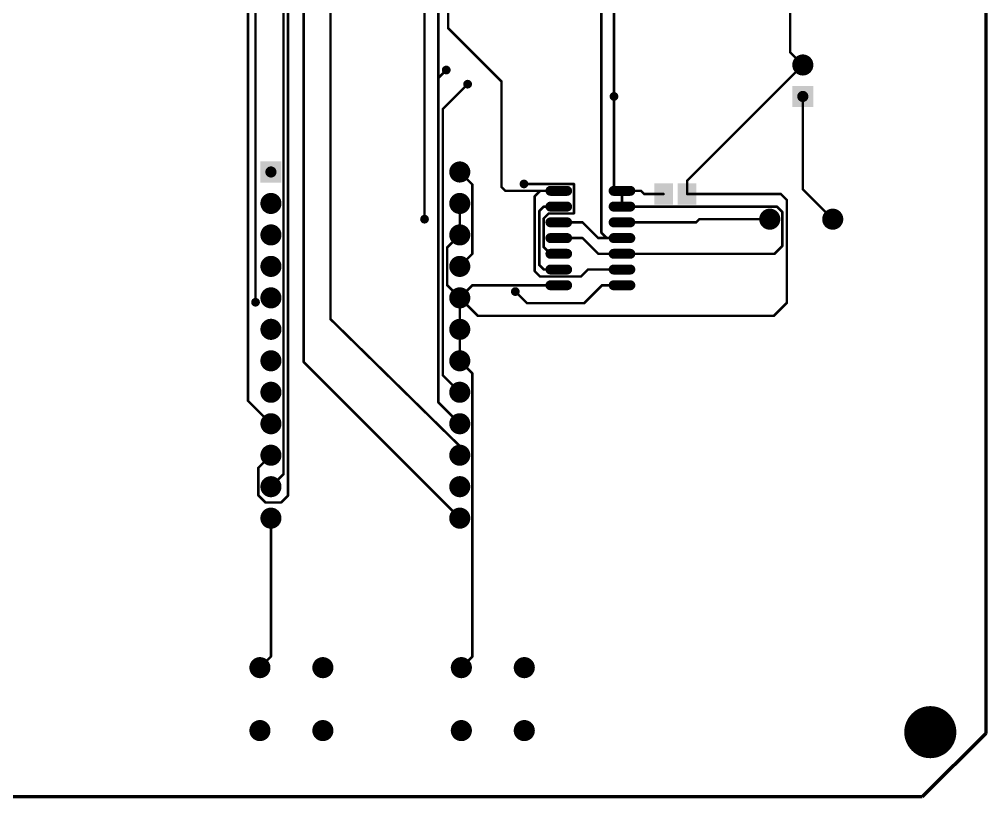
# Model space of a CAD drawing. Header units: millimetres. Extents: x 0 to 677, y 0 to 574.
# Drawn here: x 380.8 to 458.8, y 433.1 to 495.8 of the extents above; entities that cross this region are included whole.
import ezdxf

# ---------------------------------------------------------------- set-up
doc = ezdxf.new("R2010")
doc.units = ezdxf.units.MM
doc.layers.add('Layer2', color=7, linetype='Continuous', lineweight=70)
for name, color, linetype in [('MultiLayer', 9, 'Continuous'), ('TopLayer', 1, 'Continuous'), ('TopPaste', 250, 'Continuous'), ('TopSolder', 250, 'Continuous')]:
    doc.layers.add(name, color=color, linetype=linetype)
doc.layers.add('PadHoleLayer', color=7, linetype='Continuous', true_color=0xffffff)
doc.layers.add('ViaHoleLayer', color=7, linetype='Continuous', true_color=0xffffff)

msp = doc.modelspace()

# ---------------------------------------------------------------- linework, layer by layer
at = {"layer": 'Layer2', "color": 0}
for p, q in [((458.781, 547.912), (458.781, 438.209)), ((458.781, 438.209), (453.651, 433.104)), ((453.651, 433.104), (303.791, 433.104))]:
    msp.add_line(p, q, dxfattribs=at)
at = {"layer": 'MultiLayer', "color": 0, "const_width": 0.25}
for points in [[(415.121, 491.753, 1), (415.371, 491.753, 1)], [(416.848, 490.61, 1), (417.098, 490.61, 1)], [(428.659, 489.619, 1), (428.909, 489.619, 1)], [(421.395, 482.558, 1), (421.645, 482.558, 1)], [(413.368, 479.713, 1), (413.618, 479.713, 1)], [(420.696, 473.871, 1), (420.946, 473.871, 1)], [(399.728, 473.008, 1), (399.978, 473.008, 1)]]:
    msp.add_lwpolyline(points, format="xyb", close=True, dxfattribs=at)
at = {"layer": 'PadHoleLayer'}
for points, const_width in [([(443.799, 492.159, 1), (444.249, 492.159, 1)], 0.45), ([(443.799, 492.159, 1), (444.249, 492.159, 1)], 0.45), ([(443.799, 489.619, 1), (444.249, 489.619, 1)], 0.45), ([(443.799, 489.619, 1), (444.249, 489.619, 1)], 0.45), ([(400.873, 483.523, 1), (401.323, 483.523, 1)], 0.45), ([(416.113, 483.523, 1), (416.563, 483.523, 1)], 0.45), ([(416.113, 483.523, 1), (416.563, 483.523, 1)], 0.45), ([(400.873, 480.983, 1), (401.323, 480.983, 1)], 0.45), ([(416.113, 480.983, 1), (416.563, 480.983, 1)], 0.45), ([(441.132, 479.713, 1), (441.582, 479.713, 1)], 0.45), ([(441.132, 479.713, 1), (441.582, 479.713, 1)], 0.45), ([(446.212, 479.713, 1), (446.662, 479.713, 1)], 0.45), ([(446.212, 479.713, 1), (446.662, 479.713, 1)], 0.45), ([(400.873, 478.443, 1), (401.323, 478.443, 1)], 0.45), ([(416.113, 478.443, 1), (416.563, 478.443, 1)], 0.45), ([(400.873, 475.903, 1), (401.323, 475.903, 1)], 0.45), ([(416.113, 475.903, 1), (416.563, 475.903, 1)], 0.45), ([(416.163, 475.903, 1), (416.613, 475.903, 1)], 0.45), ([(400.873, 473.363, 1), (401.323, 473.363, 1)], 0.45), ([(416.113, 473.363, 1), (416.563, 473.363, 1)], 0.45), ([(400.873, 470.823, 1), (401.323, 470.823, 1)], 0.45), ([(416.113, 470.823, 1), (416.563, 470.823, 1)], 0.45), ([(400.873, 468.283, 1), (401.323, 468.283, 1)], 0.45), ([(416.113, 468.283, 1), (416.563, 468.283, 1)], 0.45), ([(416.113, 468.283, 1), (416.563, 468.283, 1)], 0.45), ([(400.873, 465.743, 1), (401.323, 465.743, 1)], 0.45), ([(416.113, 465.743, 1), (416.563, 465.743, 1)], 0.45), ([(416.113, 465.743, 1), (416.563, 465.743, 1)], 0.45), ([(400.873, 463.203, 1), (401.323, 463.203, 1)], 0.45), ([(400.873, 463.203, 1), (401.323, 463.203, 1)], 0.45), ([(416.113, 463.203, 1), (416.563, 463.203, 1)], 0.45), ([(416.113, 463.203, 1), (416.563, 463.203, 1)], 0.45), ([(400.873, 460.663, 1), (401.323, 460.663, 1)], 0.45), ([(416.113, 460.663, 1), (416.563, 460.663, 1)], 0.45), ([(400.873, 458.123, 1), (401.323, 458.123, 1)], 0.45), ([(416.113, 458.123, 1), (416.563, 458.123, 1)], 0.45), ([(400.873, 455.583, 1), (401.323, 455.583, 1)], 0.45), ([(416.113, 455.583, 1), (416.563, 455.583, 1)], 0.45), ([(399.984, 443.518, 1), (400.434, 443.518, 1)], 0.45), ([(399.984, 443.518, 1), (400.434, 443.518, 1)], 0.45), ([(405.064, 443.518, 1), (405.514, 443.518, 1)], 0.45), ([(416.24, 443.518, 1), (416.69, 443.518, 1)], 0.45), ([(416.24, 443.518, 1), (416.69, 443.518, 1)], 0.45), ([(421.32, 443.518, 1), (421.77, 443.518, 1)], 0.45), ([(453.561, 438.311, 1), (455.061, 438.311, 1)], 1.5), ([(399.984, 438.438, 1), (400.434, 438.438, 1)], 0.45), ([(405.064, 438.438, 1), (405.514, 438.438, 1)], 0.45), ([(416.24, 438.438, 1), (416.69, 438.438, 1)], 0.45), ([(421.32, 438.438, 1), (421.77, 438.438, 1)], 0.45)]:
    msp.add_lwpolyline(points, format="xyb", close=True, dxfattribs=dict(at, const_width=const_width))
at = {"layer": 'TopLayer', "color": 0}
for points, const_width in [([(415.398, 495.131), (415.398, 521.598)], 0.2), ([(413.493, 479.713), (413.493, 518.905)], 0.2), ([(403.74, 468.182), (403.74, 514.029)], 0.2), ([(402.47, 457.399), (402.47, 512.606)], 0.2), ([(399.244, 465.057), (399.244, 510.32)], 0.2), ([(399.853, 473.008), (399.853, 510.574)], 0.2), ([(402.114, 459.139), (402.114, 509.253)], 0.2), ([(427.768, 478.621), (427.768, 507.615)], 0.2), ([(443.008, 493.175), (443.008, 507.907)], 0.2), ([(428.784, 489.619), (428.784, 506.383)], 0.2), ([(405.899, 471.652), (405.899, 504.834)], 0.2), ([(414.611, 491.118), (414.611, 502.522)], 0.2), ([(415.398, 495.131), (419.703, 490.826)], 0.2), ([(443.008, 493.175), (444.024, 492.159)], 0.2), ([(434.687, 482.822), (444.024, 492.159)], 0.2), ([(414.611, 491.118), (415.246, 491.753)], 0.2), ([(414.611, 464.93), (414.611, 491.118)], 0.2), ([(414.966, 488.603), (416.973, 490.61)], 0.2), ([(419.703, 482.317), (419.703, 490.826)], 0.2), ([(428.784, 481.999), (428.784, 489.619)], 0.2), ([(444.024, 482.126), (444.024, 489.619)], 0.2), ([(414.966, 467.115), (414.966, 488.603)], 0.2), ([(416.338, 483.523), (417.354, 482.507)], 0.2), ([(434.687, 481.745), (434.687, 482.822)], 0.2), ([(417.354, 476.919), (417.354, 482.507)], 0.2), ([(419.703, 482.317), (420.021, 481.999)], 0.2), ([(420.021, 481.999), (422.828, 481.999)], 0.2), ([(421.52, 482.558), (425.533, 482.558)], 0.2), ([(422.383, 481.555), (422.828, 481.999)], 0.2), ([(422.828, 481.999), (424.329, 481.999)], 0.2), ([(423.654, 481.999), (425.004, 481.999)], 0.6), ([(425.533, 482.558), (425.558, 482.533)], 0.2), ([(425.558, 480.196), (425.558, 482.533)], 0.2), ([(428.754, 481.999), (430.104, 481.999)], 0.6), ([(428.784, 481.999), (429.429, 481.999)], 0.2), ([(429.429, 481.999), (430.968, 481.999)], 0.2), ([(429.429, 480.729), (429.429, 481.999)], 0.2), ([(430.968, 481.999), (431.222, 481.745)], 0.2), ([(444.024, 482.126), (446.437, 479.713)], 0.2), ([(422.383, 475.522), (422.383, 481.555)], 0.2), ([(431.222, 481.745), (432.787, 481.745)], 0.2), ([(434.687, 481.745), (442.246, 481.745)], 0.2), ([(442.246, 481.745), (442.729, 481.263)], 0.2), ([(442.729, 472.957), (442.729, 481.263)], 0.2), ([(416.338, 478.443), (416.338, 480.983)], 0.2), ([(422.754, 480.363), (423.12, 480.729)], 0.2), ([(422.754, 476.015), (422.754, 480.363)], 0.2), ([(423.12, 480.729), (424.329, 480.729)], 0.2), ([(423.654, 480.729), (425.004, 480.729)], 0.6), ([(428.754, 480.729), (430.104, 480.729)], 0.6), ([(429.429, 480.729), (441.928, 480.729)], 0.2), ([(441.928, 480.729), (442.373, 480.285)], 0.2), ([(423.104, 479.761), (423.513, 480.17)], 0.2), ([(423.104, 477.468), (423.104, 479.761)], 0.2), ([(423.654, 479.459), (425.004, 479.459)], 0.6), ([(423.513, 480.17), (425.533, 480.17)], 0.2), ([(425.533, 480.17), (425.558, 480.196)], 0.2), ([(428.754, 479.459), (430.104, 479.459)], 0.6), ([(435.413, 479.459), (435.667, 479.713)], 0.2), ([(435.667, 479.713), (441.357, 479.713)], 0.2), ([(442.373, 477.554), (442.373, 480.285)], 0.2), ([(424.329, 479.459), (426.244, 479.459)], 0.2), ([(426.244, 479.459), (427.514, 478.189)], 0.2), ([(429.429, 479.459), (435.413, 479.459)], 0.2), ([(415.322, 477.427), (416.338, 478.443)], 0.2), ([(423.654, 478.189), (425.004, 478.189)], 0.6), ([(424.329, 478.189), (426.244, 478.189)], 0.2), ([(426.244, 478.189), (427.514, 476.919)], 0.2), ([(427.514, 478.189), (428.2, 478.189)], 0.2), ([(427.768, 478.621), (428.2, 478.189)], 0.2), ([(428.2, 478.189), (429.429, 478.189)], 0.2), ([(428.754, 478.189), (430.104, 478.189)], 0.6), ([(415.322, 474.379), (415.322, 477.427)], 0.2), ([(423.104, 477.468), (423.653, 476.919)], 0.2), ([(441.738, 476.919), (442.373, 477.554)], 0.2), ([(416.338, 475.903), (417.354, 476.919)], 0.2), ([(423.654, 476.919), (425.004, 476.919)], 0.6), ([(423.653, 476.919), (424.329, 476.919)], 0.2), ([(427.514, 476.919), (429.429, 476.919)], 0.2), ([(428.754, 476.919), (430.104, 476.919)], 0.6), ([(429.429, 476.919), (441.738, 476.919)], 0.2), ([(422.754, 476.015), (423.12, 475.649)], 0.2), ([(423.12, 475.649), (424.329, 475.649)], 0.2), ([(423.654, 475.649), (425.004, 475.649)], 0.6), ([(426.13, 475.09), (426.688, 475.649)], 0.2), ([(426.688, 475.649), (429.429, 475.649)], 0.2), ([(428.754, 475.649), (430.104, 475.649)], 0.6), ([(422.383, 475.522), (422.815, 475.09)], 0.2), ([(422.815, 475.09), (426.13, 475.09)], 0.2), ([(415.322, 474.379), (416.338, 473.363)], 0.2), ([(416.338, 473.363), (417.354, 474.379)], 0.2), ([(417.354, 474.379), (424.329, 474.379)], 0.2), ([(423.654, 474.379), (425.004, 474.379)], 0.6), ([(426.371, 472.931), (427.819, 474.379)], 0.2), ([(427.819, 474.379), (429.429, 474.379)], 0.2), ([(428.754, 474.379), (430.104, 474.379)], 0.6), ([(416.338, 473.363), (417.786, 471.915)], 0.2), ([(416.338, 470.823), (416.338, 473.363)], 0.2), ([(420.821, 473.871), (421.761, 472.931)], 0.2), ([(421.761, 472.931), (426.371, 472.931)], 0.2), ([(441.687, 471.915), (442.729, 472.957)], 0.2), ([(417.786, 471.915), (441.687, 471.915)], 0.2), ([(405.899, 471.652), (416.338, 461.4)], 0.2), ([(416.338, 468.283), (416.338, 470.823)], 0.2), ([(403.74, 468.182), (416.338, 455.583)], 0.2), ([(416.338, 468.283), (417.354, 467.267)], 0.2), ([(414.966, 467.115), (416.338, 465.743)], 0.2), ([(417.354, 444.407), (417.354, 467.267)], 0.2), ([(399.244, 465.057), (401.098, 463.203)], 0.2), ([(414.611, 464.93), (416.338, 463.203)], 0.2), ([(416.338, 460.663), (416.338, 461.4)], 0.2), ([(400.082, 459.647), (401.098, 460.663)], 0.2), ([(400.082, 457.425), (400.082, 459.647)], 0.2), ([(401.098, 458.123), (402.114, 459.139)], 0.2), ([(400.082, 457.425), (400.653, 456.853)], 0.2), ([(401.923, 456.853), (402.47, 457.399)], 0.2), ([(400.653, 456.853), (401.923, 456.853)], 0.2), ([(401.098, 444.407), (401.098, 455.583)], 0.2), ([(400.209, 443.518), (401.098, 444.407)], 0.2), ([(416.465, 443.518), (417.354, 444.407)], 0.2)]:
    msp.add_lwpolyline(points, dxfattribs=dict(at, const_width=const_width))
for points, const_width in [([(415.348, 495.131, 1), (415.448, 495.131, 1)], 0.1), ([(415.348, 495.131, 1), (415.448, 495.131, 1)], 0.1), ([(442.958, 493.175, 1), (443.058, 493.175, 1)], 0.1), ([(442.958, 493.175, 1), (443.058, 493.175, 1)], 0.1), ([(443.649, 492.159, 1), (444.399, 492.159, 1)], 0.75), ([(443.974, 492.159, 1), (444.074, 492.159, 1)], 0.1), ([(443.974, 492.159, 1), (444.074, 492.159, 1)], 0.1), ([(415.121, 491.753, 1), (415.371, 491.753, 1)], 0.25), ([(415.196, 491.753, 1), (415.296, 491.753, 1)], 0.1), ([(414.561, 491.118, 1), (414.661, 491.118, 1)], 0.1), ([(414.561, 491.118, 1), (414.661, 491.118, 1)], 0.1), ([(414.561, 491.118, 1), (414.661, 491.118, 1)], 0.1), ([(416.848, 490.61, 1), (417.098, 490.61, 1)], 0.25), ([(416.923, 490.61, 1), (417.023, 490.61, 1)], 0.1), ([(419.653, 490.826, 1), (419.753, 490.826, 1)], 0.1), ([(419.653, 490.826, 1), (419.753, 490.826, 1)], 0.1), ([(428.659, 489.619, 1), (428.909, 489.619, 1)], 0.25), ([(428.734, 489.619, 1), (428.834, 489.619, 1)], 0.1), ([(428.734, 489.619, 1), (428.834, 489.619, 1)], 0.1), ([(443.974, 489.619, 1), (444.074, 489.619, 1)], 0.1), ([(414.916, 488.603, 1), (415.016, 488.603, 1)], 0.1), ([(414.916, 488.603, 1), (415.016, 488.603, 1)], 0.1), ([(415.963, 483.523, 1), (416.713, 483.523, 1)], 0.75), ([(416.288, 483.523, 1), (416.388, 483.523, 1)], 0.1), ([(421.395, 482.558, 1), (421.645, 482.558, 1)], 0.25), ([(434.637, 482.822, 1), (434.737, 482.822, 1)], 0.1), ([(434.637, 482.822, 1), (434.737, 482.822, 1)], 0.1), ([(417.304, 482.507, 1), (417.404, 482.507, 1)], 0.1), ([(417.304, 482.507, 1), (417.404, 482.507, 1)], 0.1), ([(419.653, 482.317, 1), (419.753, 482.317, 1)], 0.1), ([(419.653, 482.317, 1), (419.753, 482.317, 1)], 0.1), ([(419.971, 481.999, 1), (420.071, 481.999, 1)], 0.1), ([(419.971, 481.999, 1), (420.071, 481.999, 1)], 0.1), ([(421.47, 482.558, 1), (421.57, 482.558, 1)], 0.1), ([(422.778, 481.999, 1), (422.878, 481.999, 1)], 0.1), ([(422.778, 481.999, 1), (422.878, 481.999, 1)], 0.1), ([(422.778, 481.999, 1), (422.878, 481.999, 1)], 0.1), ([(423.504, 481.999, 1), (423.804, 481.999, 1)], 0.3), ([(424.279, 481.999, 1), (424.379, 481.999, 1)], 0.1), ([(424.854, 481.999, 1), (425.154, 481.999, 1)], 0.3), ([(425.483, 482.558, 1), (425.583, 482.558, 1)], 0.1), ([(425.483, 482.558, 1), (425.583, 482.558, 1)], 0.1), ([(425.508, 482.533, 1), (425.608, 482.533, 1)], 0.1), ([(425.508, 482.533, 1), (425.608, 482.533, 1)], 0.1), ([(428.604, 481.999, 1), (428.904, 481.999, 1)], 0.3), ([(428.734, 481.999, 1), (428.834, 481.999, 1)], 0.1), ([(428.734, 481.999, 1), (428.834, 481.999, 1)], 0.1), ([(429.379, 481.999, 1), (429.479, 481.999, 1)], 0.1), ([(429.379, 481.999, 1), (429.479, 481.999, 1)], 0.1), ([(429.379, 481.999, 1), (429.479, 481.999, 1)], 0.1), ([(429.954, 481.999, 1), (430.254, 481.999, 1)], 0.3), ([(430.918, 481.999, 1), (431.018, 481.999, 1)], 0.1), ([(430.918, 481.999, 1), (431.018, 481.999, 1)], 0.1), ([(443.974, 482.126, 1), (444.074, 482.126, 1)], 0.1), ([(443.974, 482.126, 1), (444.074, 482.126, 1)], 0.1), ([(400.723, 480.983, 1), (401.473, 480.983, 1)], 0.75), ([(415.963, 480.983, 1), (416.713, 480.983, 1)], 0.75), ([(422.333, 481.555, 1), (422.433, 481.555, 1)], 0.1), ([(422.333, 481.555, 1), (422.433, 481.555, 1)], 0.1), ([(431.172, 481.745, 1), (431.272, 481.745, 1)], 0.1), ([(431.172, 481.745, 1), (431.272, 481.745, 1)], 0.1), ([(432.737, 481.745, 1), (432.837, 481.745, 1)], 0.1), ([(434.637, 481.745, 1), (434.737, 481.745, 1)], 0.1), ([(434.637, 481.745, 1), (434.737, 481.745, 1)], 0.1), ([(442.196, 481.745, 1), (442.296, 481.745, 1)], 0.1), ([(442.196, 481.745, 1), (442.296, 481.745, 1)], 0.1), ([(442.679, 481.263, 1), (442.779, 481.263, 1)], 0.1), ([(442.679, 481.263, 1), (442.779, 481.263, 1)], 0.1), ([(416.288, 480.983, 1), (416.388, 480.983, 1)], 0.1), ([(422.704, 480.363, 1), (422.804, 480.363, 1)], 0.1), ([(422.704, 480.363, 1), (422.804, 480.363, 1)], 0.1), ([(423.07, 480.729, 1), (423.17, 480.729, 1)], 0.1), ([(423.07, 480.729, 1), (423.17, 480.729, 1)], 0.1), ([(423.504, 480.729, 1), (423.804, 480.729, 1)], 0.3), ([(424.279, 480.729, 1), (424.379, 480.729, 1)], 0.1), ([(424.854, 480.729, 1), (425.154, 480.729, 1)], 0.3), ([(428.604, 480.729, 1), (428.904, 480.729, 1)], 0.3), ([(429.379, 480.729, 1), (429.479, 480.729, 1)], 0.1), ([(429.379, 480.729, 1), (429.479, 480.729, 1)], 0.1), ([(429.954, 480.729, 1), (430.254, 480.729, 1)], 0.3), ([(440.982, 479.713, 1), (441.732, 479.713, 1)], 0.75), ([(441.878, 480.729, 1), (441.978, 480.729, 1)], 0.1), ([(441.878, 480.729, 1), (441.978, 480.729, 1)], 0.1), ([(446.062, 479.713, 1), (446.812, 479.713, 1)], 0.75), ([(413.368, 479.713, 1), (413.618, 479.713, 1)], 0.25), ([(413.443, 479.713, 1), (413.543, 479.713, 1)], 0.1), ([(423.054, 479.761, 1), (423.154, 479.761, 1)], 0.1), ([(423.054, 479.761, 1), (423.154, 479.761, 1)], 0.1), ([(423.504, 479.459, 1), (423.804, 479.459, 1)], 0.3), ([(423.463, 480.17, 1), (423.563, 480.17, 1)], 0.1), ([(423.463, 480.17, 1), (423.563, 480.17, 1)], 0.1), ([(424.854, 479.459, 1), (425.154, 479.459, 1)], 0.3), ([(425.483, 480.17, 1), (425.583, 480.17, 1)], 0.1), ([(425.483, 480.17, 1), (425.583, 480.17, 1)], 0.1), ([(425.508, 480.196, 1), (425.608, 480.196, 1)], 0.1), ([(425.508, 480.196, 1), (425.608, 480.196, 1)], 0.1), ([(428.604, 479.459, 1), (428.904, 479.459, 1)], 0.3), ([(429.954, 479.459, 1), (430.254, 479.459, 1)], 0.3), ([(435.617, 479.713, 1), (435.717, 479.713, 1)], 0.1), ([(435.617, 479.713, 1), (435.717, 479.713, 1)], 0.1), ([(441.307, 479.713, 1), (441.407, 479.713, 1)], 0.1), ([(442.323, 480.285, 1), (442.423, 480.285, 1)], 0.1), ([(442.323, 480.285, 1), (442.423, 480.285, 1)], 0.1), ([(446.387, 479.713, 1), (446.487, 479.713, 1)], 0.1), ([(400.723, 478.443, 1), (401.473, 478.443, 1)], 0.75), ([(415.963, 478.443, 1), (416.713, 478.443, 1)], 0.75), ([(424.279, 479.459, 1), (424.379, 479.459, 1)], 0.1), ([(426.194, 479.459, 1), (426.294, 479.459, 1)], 0.1), ([(426.194, 479.459, 1), (426.294, 479.459, 1)], 0.1), ([(429.379, 479.459, 1), (429.479, 479.459, 1)], 0.1), ([(435.363, 479.459, 1), (435.463, 479.459, 1)], 0.1), ([(435.363, 479.459, 1), (435.463, 479.459, 1)], 0.1), ([(416.288, 478.443, 1), (416.388, 478.443, 1)], 0.1), ([(416.288, 478.443, 1), (416.388, 478.443, 1)], 0.1), ([(423.504, 478.189, 1), (423.804, 478.189, 1)], 0.3), ([(424.279, 478.189, 1), (424.379, 478.189, 1)], 0.1), ([(424.854, 478.189, 1), (425.154, 478.189, 1)], 0.3), ([(426.194, 478.189, 1), (426.294, 478.189, 1)], 0.1), ([(426.194, 478.189, 1), (426.294, 478.189, 1)], 0.1), ([(427.464, 478.189, 1), (427.564, 478.189, 1)], 0.1), ([(427.464, 478.189, 1), (427.564, 478.189, 1)], 0.1), ([(427.718, 478.621, 1), (427.818, 478.621, 1)], 0.1), ([(427.718, 478.621, 1), (427.818, 478.621, 1)], 0.1), ([(428.15, 478.189, 1), (428.25, 478.189, 1)], 0.1), ([(428.15, 478.189, 1), (428.25, 478.189, 1)], 0.1), ([(428.15, 478.189, 1), (428.25, 478.189, 1)], 0.1), ([(428.604, 478.189, 1), (428.904, 478.189, 1)], 0.3), ([(429.379, 478.189, 1), (429.479, 478.189, 1)], 0.1), ([(429.954, 478.189, 1), (430.254, 478.189, 1)], 0.3), ([(415.272, 477.427, 1), (415.372, 477.427, 1)], 0.1), ([(415.272, 477.427, 1), (415.372, 477.427, 1)], 0.1), ([(423.054, 477.468, 1), (423.154, 477.468, 1)], 0.1), ([(423.054, 477.468, 1), (423.154, 477.468, 1)], 0.1), ([(442.323, 477.554, 1), (442.423, 477.554, 1)], 0.1), ([(442.323, 477.554, 1), (442.423, 477.554, 1)], 0.1), ([(400.723, 475.903, 1), (401.473, 475.903, 1)], 0.75), ([(415.963, 475.903, 1), (416.713, 475.903, 1)], 0.75), ([(417.304, 476.919, 1), (417.404, 476.919, 1)], 0.1), ([(417.304, 476.919, 1), (417.404, 476.919, 1)], 0.1), ([(423.504, 476.919, 1), (423.804, 476.919, 1)], 0.3), ([(423.603, 476.919, 1), (423.703, 476.919, 1)], 0.1), ([(423.603, 476.919, 1), (423.703, 476.919, 1)], 0.1), ([(424.279, 476.919, 1), (424.379, 476.919, 1)], 0.1), ([(424.854, 476.919, 1), (425.154, 476.919, 1)], 0.3), ([(427.464, 476.919, 1), (427.564, 476.919, 1)], 0.1), ([(427.464, 476.919, 1), (427.564, 476.919, 1)], 0.1), ([(428.604, 476.919, 1), (428.904, 476.919, 1)], 0.3), ([(429.379, 476.919, 1), (429.479, 476.919, 1)], 0.1), ([(429.379, 476.919, 1), (429.479, 476.919, 1)], 0.1), ([(429.954, 476.919, 1), (430.254, 476.919, 1)], 0.3), ([(441.688, 476.919, 1), (441.788, 476.919, 1)], 0.1), ([(441.688, 476.919, 1), (441.788, 476.919, 1)], 0.1), ([(416.288, 475.903, 1), (416.388, 475.903, 1)], 0.1), ([(422.704, 476.015, 1), (422.804, 476.015, 1)], 0.1), ([(422.704, 476.015, 1), (422.804, 476.015, 1)], 0.1), ([(423.07, 475.649, 1), (423.17, 475.649, 1)], 0.1), ([(423.07, 475.649, 1), (423.17, 475.649, 1)], 0.1), ([(423.504, 475.649, 1), (423.804, 475.649, 1)], 0.3), ([(424.279, 475.649, 1), (424.379, 475.649, 1)], 0.1), ([(424.854, 475.649, 1), (425.154, 475.649, 1)], 0.3), ([(426.638, 475.649, 1), (426.738, 475.649, 1)], 0.1), ([(426.638, 475.649, 1), (426.738, 475.649, 1)], 0.1), ([(428.604, 475.649, 1), (428.904, 475.649, 1)], 0.3), ([(429.379, 475.649, 1), (429.479, 475.649, 1)], 0.1), ([(429.954, 475.649, 1), (430.254, 475.649, 1)], 0.3), ([(422.333, 475.522, 1), (422.433, 475.522, 1)], 0.1), ([(422.333, 475.522, 1), (422.433, 475.522, 1)], 0.1), ([(422.765, 475.09, 1), (422.865, 475.09, 1)], 0.1), ([(422.765, 475.09, 1), (422.865, 475.09, 1)], 0.1), ([(426.08, 475.09, 1), (426.18, 475.09, 1)], 0.1), ([(426.08, 475.09, 1), (426.18, 475.09, 1)], 0.1), ([(415.272, 474.379, 1), (415.372, 474.379, 1)], 0.1), ([(415.272, 474.379, 1), (415.372, 474.379, 1)], 0.1), ([(417.304, 474.379, 1), (417.404, 474.379, 1)], 0.1), ([(417.304, 474.379, 1), (417.404, 474.379, 1)], 0.1), ([(423.504, 474.379, 1), (423.804, 474.379, 1)], 0.3), ([(424.279, 474.379, 1), (424.379, 474.379, 1)], 0.1), ([(424.854, 474.379, 1), (425.154, 474.379, 1)], 0.3), ([(427.769, 474.379, 1), (427.869, 474.379, 1)], 0.1), ([(427.769, 474.379, 1), (427.869, 474.379, 1)], 0.1), ([(428.604, 474.379, 1), (428.904, 474.379, 1)], 0.3), ([(429.379, 474.379, 1), (429.479, 474.379, 1)], 0.1), ([(429.954, 474.379, 1), (430.254, 474.379, 1)], 0.3), ([(400.723, 473.363, 1), (401.473, 473.363, 1)], 0.75), ([(415.963, 473.363, 1), (416.713, 473.363, 1)], 0.75), ([(416.288, 473.363, 1), (416.388, 473.363, 1)], 0.1), ([(416.288, 473.363, 1), (416.388, 473.363, 1)], 0.1), ([(416.288, 473.363, 1), (416.388, 473.363, 1)], 0.1), ([(416.288, 473.363, 1), (416.388, 473.363, 1)], 0.1), ([(420.696, 473.871, 1), (420.946, 473.871, 1)], 0.25), ([(420.771, 473.871, 1), (420.871, 473.871, 1)], 0.1), ([(399.728, 473.008, 1), (399.978, 473.008, 1)], 0.25), ([(399.803, 473.008, 1), (399.903, 473.008, 1)], 0.1), ([(421.711, 472.931, 1), (421.811, 472.931, 1)], 0.1), ([(421.711, 472.931, 1), (421.811, 472.931, 1)], 0.1), ([(426.321, 472.931, 1), (426.421, 472.931, 1)], 0.1), ([(426.321, 472.931, 1), (426.421, 472.931, 1)], 0.1), ([(442.679, 472.957, 1), (442.779, 472.957, 1)], 0.1), ([(442.679, 472.957, 1), (442.779, 472.957, 1)], 0.1), ([(417.736, 471.915, 1), (417.836, 471.915, 1)], 0.1), ([(417.736, 471.915, 1), (417.836, 471.915, 1)], 0.1), ([(441.637, 471.915, 1), (441.737, 471.915, 1)], 0.1), ([(441.637, 471.915, 1), (441.737, 471.915, 1)], 0.1), ([(400.723, 470.823, 1), (401.473, 470.823, 1)], 0.75), ([(405.849, 471.652, 1), (405.949, 471.652, 1)], 0.1), ([(405.849, 471.652, 1), (405.949, 471.652, 1)], 0.1), ([(415.963, 470.823, 1), (416.713, 470.823, 1)], 0.75), ([(416.288, 470.823, 1), (416.388, 470.823, 1)], 0.1), ([(416.288, 470.823, 1), (416.388, 470.823, 1)], 0.1), ([(400.723, 468.283, 1), (401.473, 468.283, 1)], 0.75), ([(415.963, 468.283, 1), (416.713, 468.283, 1)], 0.75), ([(403.69, 468.182, 1), (403.79, 468.182, 1)], 0.1), ([(403.69, 468.182, 1), (403.79, 468.182, 1)], 0.1), ([(416.288, 468.283, 1), (416.388, 468.283, 1)], 0.1), ([(416.288, 468.283, 1), (416.388, 468.283, 1)], 0.1), ([(414.916, 467.115, 1), (415.016, 467.115, 1)], 0.1), ([(414.916, 467.115, 1), (415.016, 467.115, 1)], 0.1), ([(417.304, 467.267, 1), (417.404, 467.267, 1)], 0.1), ([(417.304, 467.267, 1), (417.404, 467.267, 1)], 0.1), ([(400.723, 465.743, 1), (401.473, 465.743, 1)], 0.75), ([(415.963, 465.743, 1), (416.713, 465.743, 1)], 0.75), ([(416.288, 465.743, 1), (416.388, 465.743, 1)], 0.1), ([(399.194, 465.057, 1), (399.294, 465.057, 1)], 0.1), ([(399.194, 465.057, 1), (399.294, 465.057, 1)], 0.1), ([(414.561, 464.93, 1), (414.661, 464.93, 1)], 0.1), ([(414.561, 464.93, 1), (414.661, 464.93, 1)], 0.1), ([(400.723, 463.203, 1), (401.473, 463.203, 1)], 0.75), ([(401.048, 463.203, 1), (401.148, 463.203, 1)], 0.1), ([(415.963, 463.203, 1), (416.713, 463.203, 1)], 0.75), ([(416.288, 463.203, 1), (416.388, 463.203, 1)], 0.1), ([(400.723, 460.663, 1), (401.473, 460.663, 1)], 0.75), ([(415.963, 460.663, 1), (416.713, 460.663, 1)], 0.75), ([(416.288, 461.4, 1), (416.388, 461.4, 1)], 0.1), ([(416.288, 461.4, 1), (416.388, 461.4, 1)], 0.1), ([(401.048, 460.663, 1), (401.148, 460.663, 1)], 0.1), ([(416.288, 460.663, 1), (416.388, 460.663, 1)], 0.1), ([(400.032, 459.647, 1), (400.132, 459.647, 1)], 0.1), ([(400.032, 459.647, 1), (400.132, 459.647, 1)], 0.1), ([(400.723, 458.123, 1), (401.473, 458.123, 1)], 0.75), ([(402.064, 459.139, 1), (402.164, 459.139, 1)], 0.1), ([(402.064, 459.139, 1), (402.164, 459.139, 1)], 0.1), ([(415.963, 458.123, 1), (416.713, 458.123, 1)], 0.75), ([(401.048, 458.123, 1), (401.148, 458.123, 1)], 0.1), ([(400.032, 457.425, 1), (400.132, 457.425, 1)], 0.1), ([(400.032, 457.425, 1), (400.132, 457.425, 1)], 0.1), ([(402.42, 457.399, 1), (402.52, 457.399, 1)], 0.1), ([(402.42, 457.399, 1), (402.52, 457.399, 1)], 0.1), ([(400.723, 455.583, 1), (401.473, 455.583, 1)], 0.75), ([(400.603, 456.853, 1), (400.703, 456.853, 1)], 0.1), ([(400.603, 456.853, 1), (400.703, 456.853, 1)], 0.1), ([(401.873, 456.853, 1), (401.973, 456.853, 1)], 0.1), ([(401.873, 456.853, 1), (401.973, 456.853, 1)], 0.1), ([(415.963, 455.583, 1), (416.713, 455.583, 1)], 0.75), ([(401.048, 455.583, 1), (401.148, 455.583, 1)], 0.1), ([(416.288, 455.583, 1), (416.388, 455.583, 1)], 0.1), ([(399.834, 443.518, 1), (400.584, 443.518, 1)], 0.75), ([(401.048, 444.407, 1), (401.148, 444.407, 1)], 0.1), ([(401.048, 444.407, 1), (401.148, 444.407, 1)], 0.1), ([(404.914, 443.518, 1), (405.664, 443.518, 1)], 0.75), ([(416.09, 443.518, 1), (416.84, 443.518, 1)], 0.75), ([(417.304, 444.407, 1), (417.404, 444.407, 1)], 0.1), ([(417.304, 444.407, 1), (417.404, 444.407, 1)], 0.1), ([(421.17, 443.518, 1), (421.92, 443.518, 1)], 0.75), ([(400.159, 443.518, 1), (400.259, 443.518, 1)], 0.1), ([(416.415, 443.518, 1), (416.515, 443.518, 1)], 0.1), ([(453.311, 438.311, 1), (455.311, 438.311, 1)], 2), ([(399.834, 438.438, 1), (400.584, 438.438, 1)], 0.75), ([(404.914, 438.438, 1), (405.664, 438.438, 1)], 0.75), ([(416.09, 438.438, 1), (416.84, 438.438, 1)], 0.75), ([(421.17, 438.438, 1), (421.92, 438.438, 1)], 0.75)]:
    msp.add_lwpolyline(points, format="xyb", close=True, dxfattribs=dict(at, const_width=const_width))
for points in [[(444.774, 490.369), (443.274, 490.369), (444.774, 488.869), (443.274, 488.869)], [(400.348, 482.773), (401.848, 482.773), (400.348, 484.273), (401.848, 484.273)], [(433.437, 480.995), (433.437, 482.495), (432.137, 480.995), (432.137, 482.495)], [(435.337, 480.995), (435.337, 482.495), (434.037, 480.995), (434.037, 482.495)]]:
    msp.add_solid(points, dxfattribs=at)
at = {"layer": 'TopPaste', "color": 0, "const_width": 0.6}
for points in [[(423.654, 481.999), (425.004, 481.999)], [(428.754, 481.999), (430.104, 481.999)], [(423.654, 480.729), (425.004, 480.729)], [(428.754, 480.729), (430.104, 480.729)], [(423.654, 479.459), (425.004, 479.459)], [(428.754, 479.459), (430.104, 479.459)], [(423.654, 478.189), (425.004, 478.189)], [(428.754, 478.189), (430.104, 478.189)], [(423.654, 476.919), (425.004, 476.919)], [(428.754, 476.919), (430.104, 476.919)], [(423.654, 475.649), (425.004, 475.649)], [(428.754, 475.649), (430.104, 475.649)], [(423.654, 474.379), (425.004, 474.379)], [(428.754, 474.379), (430.104, 474.379)]]:
    msp.add_lwpolyline(points, dxfattribs=at)
at = {"layer": 'TopPaste', "color": 0, "const_width": 0.3}
for points in [[(423.504, 481.999, 1), (423.804, 481.999, 1)], [(424.854, 481.999, 1), (425.154, 481.999, 1)], [(428.604, 481.999, 1), (428.904, 481.999, 1)], [(429.954, 481.999, 1), (430.254, 481.999, 1)], [(423.504, 480.729, 1), (423.804, 480.729, 1)], [(424.854, 480.729, 1), (425.154, 480.729, 1)], [(428.604, 480.729, 1), (428.904, 480.729, 1)], [(429.954, 480.729, 1), (430.254, 480.729, 1)], [(423.504, 479.459, 1), (423.804, 479.459, 1)], [(424.854, 479.459, 1), (425.154, 479.459, 1)], [(428.604, 479.459, 1), (428.904, 479.459, 1)], [(429.954, 479.459, 1), (430.254, 479.459, 1)], [(423.504, 478.189, 1), (423.804, 478.189, 1)], [(424.854, 478.189, 1), (425.154, 478.189, 1)], [(428.604, 478.189, 1), (428.904, 478.189, 1)], [(429.954, 478.189, 1), (430.254, 478.189, 1)], [(423.504, 476.919, 1), (423.804, 476.919, 1)], [(424.854, 476.919, 1), (425.154, 476.919, 1)], [(428.604, 476.919, 1), (428.904, 476.919, 1)], [(429.954, 476.919, 1), (430.254, 476.919, 1)], [(423.504, 475.649, 1), (423.804, 475.649, 1)], [(424.854, 475.649, 1), (425.154, 475.649, 1)], [(428.604, 475.649, 1), (428.904, 475.649, 1)], [(429.954, 475.649, 1), (430.254, 475.649, 1)], [(423.504, 474.379, 1), (423.804, 474.379, 1)], [(424.854, 474.379, 1), (425.154, 474.379, 1)], [(428.604, 474.379, 1), (428.904, 474.379, 1)], [(429.954, 474.379, 1), (430.254, 474.379, 1)]]:
    msp.add_lwpolyline(points, format="xyb", close=True, dxfattribs=at)
at = {"layer": 'TopPaste', "color": 0}
for points in [[(433.437, 480.995), (433.437, 482.495), (432.137, 480.995), (432.137, 482.495)], [(435.337, 480.995), (435.337, 482.495), (434.037, 480.995), (434.037, 482.495)]]:
    msp.add_solid(points, dxfattribs=at)
at = {"layer": 'TopSolder', "color": 0}
for points, const_width in [([(443.598, 492.159, 1), (444.45, 492.159, 1)], 0.852), ([(415.07, 491.753, 1), (415.422, 491.753, 1)], 0.352), ([(416.797, 490.61, 1), (417.149, 490.61, 1)], 0.352), ([(428.608, 489.619, 1), (428.96, 489.619, 1)], 0.352), ([(415.912, 483.523, 1), (416.764, 483.523, 1)], 0.852), ([(421.344, 482.558, 1), (421.695, 482.558, 1)], 0.352), ([(423.453, 481.999, 1), (423.855, 481.999, 1)], 0.402), ([(424.803, 481.999, 1), (425.205, 481.999, 1)], 0.402), ([(428.553, 481.999, 1), (428.955, 481.999, 1)], 0.402), ([(429.903, 481.999, 1), (430.305, 481.999, 1)], 0.402), ([(400.672, 480.983, 1), (401.524, 480.983, 1)], 0.852), ([(415.912, 480.983, 1), (416.764, 480.983, 1)], 0.852), ([(423.453, 480.729, 1), (423.855, 480.729, 1)], 0.402), ([(424.803, 480.729, 1), (425.205, 480.729, 1)], 0.402), ([(428.553, 480.729, 1), (428.955, 480.729, 1)], 0.402), ([(429.903, 480.729, 1), (430.305, 480.729, 1)], 0.402), ([(440.931, 479.713, 1), (441.783, 479.713, 1)], 0.852), ([(446.011, 479.713, 1), (446.863, 479.713, 1)], 0.852), ([(413.317, 479.713, 1), (413.669, 479.713, 1)], 0.352), ([(423.453, 479.459, 1), (423.855, 479.459, 1)], 0.402), ([(424.803, 479.459, 1), (425.205, 479.459, 1)], 0.402), ([(428.553, 479.459, 1), (428.955, 479.459, 1)], 0.402), ([(429.903, 479.459, 1), (430.305, 479.459, 1)], 0.402), ([(400.672, 478.443, 1), (401.524, 478.443, 1)], 0.852), ([(415.912, 478.443, 1), (416.764, 478.443, 1)], 0.852), ([(423.453, 478.189, 1), (423.855, 478.189, 1)], 0.402), ([(424.803, 478.189, 1), (425.205, 478.189, 1)], 0.402), ([(428.553, 478.189, 1), (428.955, 478.189, 1)], 0.402), ([(429.903, 478.189, 1), (430.305, 478.189, 1)], 0.402), ([(423.453, 476.919, 1), (423.855, 476.919, 1)], 0.402), ([(424.803, 476.919, 1), (425.205, 476.919, 1)], 0.402), ([(428.553, 476.919, 1), (428.955, 476.919, 1)], 0.402), ([(429.903, 476.919, 1), (430.305, 476.919, 1)], 0.402), ([(400.672, 475.903, 1), (401.524, 475.903, 1)], 0.852), ([(415.912, 475.903, 1), (416.764, 475.903, 1)], 0.852), ([(423.453, 475.649, 1), (423.855, 475.649, 1)], 0.402), ([(424.803, 475.649, 1), (425.205, 475.649, 1)], 0.402), ([(428.553, 475.649, 1), (428.955, 475.649, 1)], 0.402), ([(429.903, 475.649, 1), (430.305, 475.649, 1)], 0.402), ([(400.672, 473.363, 1), (401.524, 473.363, 1)], 0.852), ([(415.912, 473.363, 1), (416.764, 473.363, 1)], 0.852), ([(420.645, 473.871, 1), (420.997, 473.871, 1)], 0.352), ([(423.453, 474.379, 1), (423.855, 474.379, 1)], 0.402), ([(424.803, 474.379, 1), (425.205, 474.379, 1)], 0.402), ([(428.553, 474.379, 1), (428.955, 474.379, 1)], 0.402), ([(429.903, 474.379, 1), (430.305, 474.379, 1)], 0.402), ([(399.678, 473.008, 1), (400.029, 473.008, 1)], 0.352), ([(400.672, 470.823, 1), (401.524, 470.823, 1)], 0.852), ([(415.912, 470.823, 1), (416.764, 470.823, 1)], 0.852), ([(400.672, 468.283, 1), (401.524, 468.283, 1)], 0.852), ([(415.912, 468.283, 1), (416.764, 468.283, 1)], 0.852), ([(400.672, 465.743, 1), (401.524, 465.743, 1)], 0.852), ([(415.912, 465.743, 1), (416.764, 465.743, 1)], 0.852), ([(400.672, 463.203, 1), (401.524, 463.203, 1)], 0.852), ([(415.912, 463.203, 1), (416.764, 463.203, 1)], 0.852), ([(400.672, 460.663, 1), (401.524, 460.663, 1)], 0.852), ([(415.912, 460.663, 1), (416.764, 460.663, 1)], 0.852), ([(400.672, 458.123, 1), (401.524, 458.123, 1)], 0.852), ([(415.912, 458.123, 1), (416.764, 458.123, 1)], 0.852), ([(400.672, 455.583, 1), (401.524, 455.583, 1)], 0.852), ([(415.912, 455.583, 1), (416.764, 455.583, 1)], 0.852), ([(399.783, 443.518, 1), (400.635, 443.518, 1)], 0.852), ([(404.863, 443.518, 1), (405.715, 443.518, 1)], 0.852), ([(416.039, 443.518, 1), (416.891, 443.518, 1)], 0.852), ([(421.119, 443.518, 1), (421.971, 443.518, 1)], 0.852), ([(453.26, 438.311, 1), (455.362, 438.311, 1)], 2.102), ([(399.783, 438.438, 1), (400.635, 438.438, 1)], 0.852), ([(404.863, 438.438, 1), (405.715, 438.438, 1)], 0.852), ([(416.039, 438.438, 1), (416.891, 438.438, 1)], 0.852), ([(421.119, 438.438, 1), (421.971, 438.438, 1)], 0.852)]:
    msp.add_lwpolyline(points, format="xyb", close=True, dxfattribs=dict(at, const_width=const_width))
at = {"layer": 'TopSolder', "color": 0, "const_width": 0.803}
for points in [[(423.654, 481.999), (425.004, 481.999)], [(428.754, 481.999), (430.104, 481.999)], [(423.654, 480.729), (425.004, 480.729)], [(428.754, 480.729), (430.104, 480.729)], [(423.654, 479.459), (425.004, 479.459)], [(428.754, 479.459), (430.104, 479.459)], [(423.654, 478.189), (425.004, 478.189)], [(428.754, 478.189), (430.104, 478.189)], [(423.654, 476.919), (425.004, 476.919)], [(428.754, 476.919), (430.104, 476.919)], [(423.654, 475.649), (425.004, 475.649)], [(428.754, 475.649), (430.104, 475.649)], [(423.654, 474.379), (425.004, 474.379)], [(428.754, 474.379), (430.104, 474.379)]]:
    msp.add_lwpolyline(points, dxfattribs=at)
at = {"layer": 'TopSolder', "color": 0}
for points in [[(444.876, 490.471), (443.172, 490.471), (444.876, 488.768), (443.172, 488.768)], [(400.246, 482.672), (401.95, 482.672), (400.246, 484.375), (401.95, 484.375)], [(433.539, 480.894), (433.539, 482.597), (432.035, 480.894), (432.035, 482.597)], [(435.439, 480.894), (435.439, 482.597), (433.935, 480.894), (433.935, 482.597)]]:
    msp.add_solid(points, dxfattribs=at)
at = {"layer": 'ViaHoleLayer', "const_width": 0.15}
for points in [[(415.171, 491.753, 1), (415.321, 491.753, 1)], [(415.171, 491.753, 1), (415.321, 491.753, 1)], [(416.898, 490.61, 1), (417.048, 490.61, 1)], [(416.898, 490.61, 1), (417.048, 490.61, 1)], [(428.709, 489.619, 1), (428.859, 489.619, 1)], [(428.709, 489.619, 1), (428.859, 489.619, 1)], [(421.445, 482.558, 1), (421.595, 482.558, 1)], [(421.445, 482.558, 1), (421.595, 482.558, 1)], [(413.418, 479.713, 1), (413.568, 479.713, 1)], [(420.746, 473.871, 1), (420.896, 473.871, 1)], [(399.778, 473.008, 1), (399.928, 473.008, 1)], [(399.778, 473.008, 1), (399.928, 473.008, 1)]]:
    msp.add_lwpolyline(points, format="xyb", close=True, dxfattribs=at)

doc.saveas('drawing.dxf')
